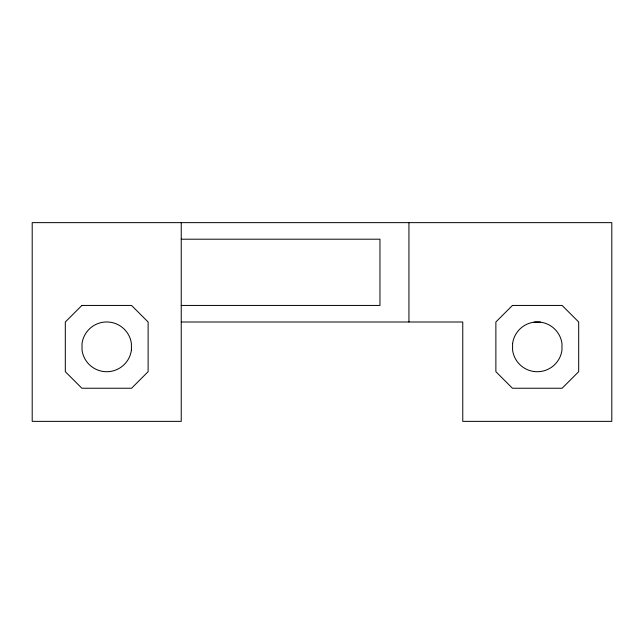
<?xml version="1.0" encoding="UTF-8"?>
<svg xmlns="http://www.w3.org/2000/svg" width="644" height="644" viewBox="0 0 644 644"><rect width="100%" height="100%" fill="white"/><g stroke="black" fill="none" stroke-linecap="round" stroke-linejoin="round"><path stroke-width="0.97" d="M181.238 239.198L379.96 239.198L379.96 305.441L181.238 305.441M181.238 322L462.762 322L462.762 421.361L611.8 421.361L611.8 222.639L32.2 222.639L32.2 421.361L181.238 421.361L181.238 222.639M534.077 322.137L540.582 322.145M408.94 222.639L408.94 322M512.592 343.542L512.576 350.046A24.915 24.915 0 0 0 561.971 350.143L561.987 343.638A24.915 24.915 0 0 0 512.592 343.542M81.877 305.441L65.318 322L65.318 371.677L81.877 388.243L131.561 388.243L148.12 371.677L148.12 322L131.561 305.441L81.877 305.441M512.439 305.441L495.88 322L495.88 371.677L512.439 388.243L562.123 388.243L578.682 371.677L578.682 322L562.123 305.441L512.439 305.441M131.424 350.046L131.408 343.542A24.915 24.915 0 0 0 82.013 343.638L82.03 350.143A24.915 24.915 0 0 0 131.424 350.046"/></g></svg>
